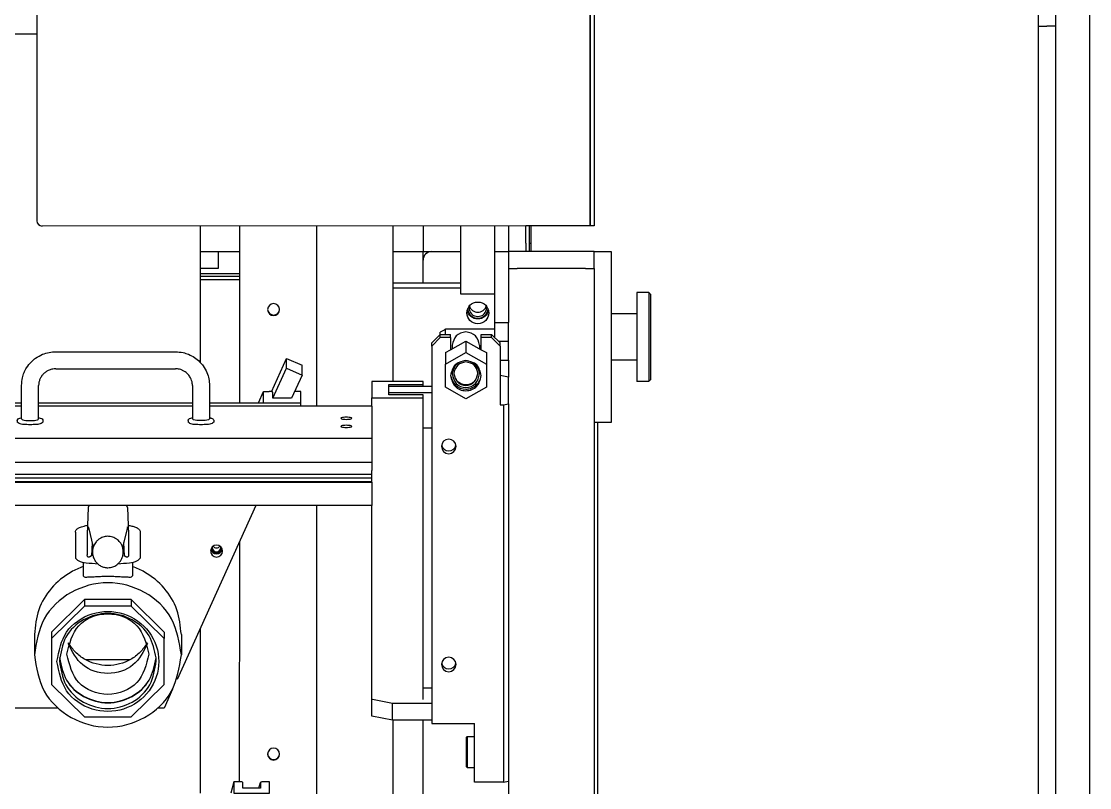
# Model space of a CAD drawing. Header units: millimetres. Extents: x -4653 to 8979, y -13943 to 4840.
# Drawn here: x 5384 to 6009, y 1601 to 2049 of the extents above; entities that cross this region are included whole.
import ezdxf

# ---------------------------------------------------------------- set-up
doc = ezdxf.new("R2010")
doc.units = ezdxf.units.MM

# ---------------------------------------------------------------- blocks, each defined once
blk = doc.blocks.new('LAMIERA_INOX_Sp_1__520', base_point=(5681.22, 1919.5))
at = {"color": 7, "linetype": 'Continuous'}
blk.add_line((5681.22, 1919.5), (5682.22, 1919.5), dxfattribs=at)
blk = doc.blocks.new('CASSONE_PORTA_FILTRI_ASPIRAZIONE_INOX_P32540N_1', base_point=(5681.22, 1919.5))
blk.add_blockref('LAMIERA_INOX_Sp_1__520', (5681.22, 1919.5))
blk = doc.blocks.new('GR_ASPIRAZIONE_POLVERI__521', base_point=(4261.72, 1519.5))
blk.add_blockref('CASSONE_PORTA_FILTRI_ASPIRAZIONE_INOX_P32540N_1', (5681.22, 1919.5))
blk = doc.blocks.new('STAFFA_SUPERIORE_SOSTEGNO_PIANALE_R0588N00_1__523', base_point=(5641.22, 1875.44))
at = {"color": 7, "linetype": 'Continuous'}
for p, q in [((5641.22, 1889.58), (5641.22, 1929.5)), ((5661.22, 1896.16), (5661.22, 1929.5)), ((5661.22, 1893.31), (5661.22, 1896.16)), ((5661.22, 1889.58), (5641.22, 1889.58)), ((5661.22, 1889.58), (5661.22, 1893.31))]:
    blk.add_line(p, q, dxfattribs=at)
for centre, radius, start, end in [((5651.19, 1881.34), 5.1, 164.067, 177.05189), ((5651.22, 1881.6), 5.12, 180, 270), ((5651.22, 1884.12), 5.13, 195.60836, 270), ((5651.22, 1884.12), 5.12, 270, 344.39164), ((5651.22, 1881.6), 5.12, 270, 0), ((5651.26, 1881.34), 5.1, 2.94811, 15.933), ((5651.22, 1881.44), 6, 183.48582, 270), ((5651.22, 1881.44), 6, 270, 356.51418)]:
    blk.add_arc(centre, radius, start, end, dxfattribs=at)
blk = doc.blocks.new('PIATTO_POLIZENE_100x10_L_565', base_point=(5488.72, 1343.26))
at = {"color": 7, "linetype": 'Continuous'}
for p, q in [((5511.72, 1899.88), (5488.72, 1899.88)), ((5511.72, 1897.98), (5488.72, 1897.98)), ((5488.72, 1343.26), (5513.34, 1343.26))]:
    blk.add_line(p, q, dxfattribs=at)
blk = doc.blocks.new('RIVESTIMENTO_IN_POLIZENE_PIANALE_VERTICALE__525', base_point=(4876.72, 1343.26))
blk.add_blockref('PIATTO_POLIZENE_100x10_L_565', (5488.72, 1343.26))
blk = doc.blocks.new('LAMIERA_Fe_Sp_8_Dim_100X565', base_point=(5488.72, 1899.88))
at = {"color": 7, "linetype": 'Continuous'}
for p, q in [((5511.72, 1901.4), (5488.72, 1901.4)), ((5511.72, 1899.88), (5488.72, 1899.88))]:
    blk.add_line(p, q, dxfattribs=at)
blk = doc.blocks.new('LAMINATO_Fe_60x15_L_140_1__526', base_point=(5601.72, 1872.21))
at = {"color": 7, "linetype": 'Continuous'}
for p, q in [((5601.72, 1896.16), (5641.22, 1896.16)), ((5601.72, 1893.31), (5641.22, 1893.31)), ((5661.22, 1873), (5661.22, 1889.58))]:
    blk.add_line(p, q, dxfattribs=at)
for points in [[(5644.72, 1878.59), (5646.63, 1883.1), (5651.22, 1884.97), (5655.82, 1883.1), (5657.72, 1878.59)], [(5657.72, 1878.59), (5655.82, 1874.08), (5651.22, 1872.21), (5646.63, 1874.08), (5644.72, 1878.59)], [(5657.56, 1880.01), (5655.3, 1876.47), (5651.22, 1875.05), (5647.14, 1876.47), (5644.88, 1880.01)]]:
    blk.add_spline(points, degree=3, dxfattribs=at)
blk = doc.blocks.new('PIANALE_RACLE__527', base_point=(4767.22, 1368.04))
for name, p in [('LAMIERA_Fe_Sp_8_Dim_100X565', (5488.72, 1899.88)), ('LAMINATO_Fe_60x15_L_140_1__526', (5601.72, 1872.21))]:
    blk.add_blockref(name, p)
blk = doc.blocks.new('GR__PIANALE_CON_POLIZENE_RACLE_GS4_SINT__528', base_point=(4767.22, 1343.26))
for name, p in [('PIANALE_RACLE__527', (4767.22, 1368.04)), ('RIVESTIMENTO_IN_POLIZENE_PIANALE_VERTICALE__525', (4876.72, 1343.26))]:
    blk.add_blockref(name, p)
blk = doc.blocks.new('GR_PIANALE_RACLE_GS4_SINT__530', base_point=(4767.22, 1244.5))
for name, p in [('STAFFA_SUPERIORE_SOSTEGNO_PIANALE_R0588N00_1__523', (5641.22, 1875.44)), ('GR__PIANALE_CON_POLIZENE_RACLE_GS4_SINT__528', (4767.22, 1343.26))]:
    blk.add_blockref(name, p)
blk = doc.blocks.new('PROTEZIONE_DX_CATENA_TRASMISSIONE_TAPPETO__539', base_point=(5511.63, 1244.5))
at = {"color": 7, "linetype": 'Continuous'}
for p, q in [((5511.72, 1929.5), (5511.72, 1825.93)), ((5556.72, 1929.5), (5556.72, 1824.03)), ((5601.72, 1838.43), (5601.72, 1929.5)), ((5556.72, 1765.77), (5556.72, 1482.66)), ((5511.72, 1744.64), (5511.63, 1604.11)), ((5601.72, 1536.33), (5601.72, 1640.19))]:
    blk.add_line(p, q, dxfattribs=at)
for centre, start, end in [((5531.72, 1880.51), 0, 180), ((5531.72, 1880.8), 182.3316, 357.6684), ((5531.72, 1880.51), 180, 0), ((5531.72, 1620.33), 0, 180), ((5531.72, 1620.62), 182.3316, 357.6684), ((5531.72, 1620.33), 180, 0)]:
    blk.add_arc(centre, 3.5, start, end, dxfattribs=at)
blk = doc.blocks.new('TRAF_TO_Fe_50x15_L_117__540', base_point=(5619.22, 1914.5))
at = {"color": 7, "linetype": 'Continuous'}
for p, q in [((5619.22, 1929.5), (5619.22, 1914.5)), ((5669.22, 1929.5), (5669.22, 1919.5)), ((5669.22, 1919.5), (5669.22, 1914.5)), ((5619.22, 1914.5), (5624.22, 1914.5))]:
    blk.add_line(p, q, dxfattribs=at)
blk = doc.blocks.new('STAFFA_SUPPORTO_SUP_SX_RULLI_Ø106_P2191S00_1__541', base_point=(5619.22, 1914.5))
blk.add_blockref('TRAF_TO_Fe_50x15_L_117__540', (5619.22, 1914.5))
blk = doc.blocks.new('NASTRO_E10_H_0_P2_TRSPAR_SV_6240x550_P2187N00_1__542', base_point=(4938.72, 1244.5))
at = {"color": 7, "linetype": 'Continuous'}
for p, q in [((5035.22, 2042), (5393.22, 2042)), ((5488.72, 1929.5), (5488.72, 1849.72)), ((5488.72, 1693.92), (5488.72, 1597.47))]:
    blk.add_line(p, q, dxfattribs=at)
blk = doc.blocks.new('GR_TRASMISSIONE_TAPPETO__549', base_point=(4764.22, 1244.5))
for name, p in [('NASTRO_E10_H_0_P2_TRSPAR_SV_6240x550_P2187N00_1__542', (4938.72, 1244.5)), ('PROTEZIONE_DX_CATENA_TRASMISSIONE_TAPPETO__539', (5511.63, 1244.5)), ('STAFFA_SUPPORTO_SUP_SX_RULLI_Ø106_P2191S00_1__541', (5619.22, 1914.5))]:
    blk.add_blockref(name, p)
blk = doc.blocks.new('LAMIERA_Fe_Sp_2_SV_36x138', base_point=(5716.72, 1929.5))
at = {"color": 7, "linetype": 'Continuous'}
blk.add_line((5717.22, 1929.5), (5716.72, 1929.5), dxfattribs=at)
blk = doc.blocks.new('LAMIERA_Fe_Sp_2__562', base_point=(5393.05, 1914.5))
at = {"color": 7, "linetype": 'Continuous'}
for p, q in [((5416.69, 2069.36), (5393.05, 2063.03)), ((5416.69, 2069.36), (5417.2, 2067.43)), ((5417.72, 2067.5), (5417.72, 2069.5)), ((5417.72, 2069.5), (5715.22, 2069.5)), ((5715.22, 2067.5), (5715.22, 2069.5)), ((5393.56, 2061.1), (5393.05, 2063.03)), ((5417.22, 2067.11), (5393.22, 2060.68)), ((5417.2, 2067.43), (5393.56, 2061.1)), ((5417.22, 2067.11), (5417.22, 2065.5)), ((5417.22, 2065.5), (5417.72, 2065.5)), ((5417.72, 2065.5), (5417.72, 2067.5)), ((5715.22, 2065.5), (5715.22, 2067.5)), ((5715.22, 2065.5), (5716.72, 2065.5)), ((5716.72, 2065.5), (5716.72, 1929.5)), ((5717.22, 1929.5), (5717.22, 2065.5)), ((5717.22, 2065.5), (5719.22, 2065.5)), ((5719.22, 2065.5), (5719.22, 1929.5)), ((5393.22, 2060.68), (5393.22, 1932.44)), ((5679.22, 1929.5), (5396.22, 1929.44)), ((5716.72, 1929.5), (5679.22, 1929.5)), ((5679.22, 1919.5), (5679.22, 1929.5)), ((5681.22, 1929.5), (5681.22, 1919.5)), ((5719.22, 1929.5), (5717.22, 1929.5)), ((5679.22, 1919.5), (5679.22, 1914.5)), ((5681.22, 1919.5), (5681.22, 1914.5))]:
    blk.add_line(p, q, dxfattribs=at)
for centre, radius, start, end in [((5417.72, 2065.5), 4, 90, 105), ((5715.22, 2065.5), 4, 0, 90), ((5417.72, 2065.5), 2, 90, 105), ((5715.22, 2065.5), 2, 0, 90), ((5396.22, 1932.44), 3, 180, 270)]:
    blk.add_arc(centre, radius, start, end, dxfattribs=at)
blk = doc.blocks.new('CARTER_DX_LATO_FOLLE_USCITA_RULLO_SUP___563', base_point=(5393.05, 1914.5))
for name, p in [('LAMIERA_Fe_Sp_2__562', (5393.05, 1914.5)), ('LAMIERA_Fe_Sp_2_SV_36x138', (5716.72, 1929.5))]:
    blk.add_blockref(name, p)
blk = doc.blocks.new('LAMIERA_Fe_Sp_2__564', base_point=(5719.22, 1344.5))
at = {"color": 7, "linetype": 'Continuous'}
for p, q in [((5719.22, 1814.5), (5719.22, 1344.5)), ((5721.22, 1814.5), (5721.22, 1344.5))]:
    blk.add_line(p, q, dxfattribs=at)
blk = doc.blocks.new('CARTER_DX_INF__USCITA_LATO_COMANDI__565', base_point=(5719.22, 1344.5))
blk.add_blockref('LAMIERA_Fe_Sp_2__564', (5719.22, 1344.5))
blk = doc.blocks.new('ASSIEME_CARTERAT_TELAIO_DX_GS4_SINT___566', base_point=(4697.22, 1254.5))
for name, p in [('CARTER_DX_LATO_FOLLE_USCITA_RULLO_SUP___563', (5393.05, 1914.5)), ('CARTER_DX_INF__USCITA_LATO_COMANDI__565', (5719.22, 1344.5))]:
    blk.add_blockref(name, p)
blk = doc.blocks.new('MNT060GANCIOM27E_A_1_1__567', base_point=(5729.22, 1838.5))
at = {"color": 7, "linetype": 'Continuous'}
for p, q in [((5751.22, 1890.5), (5744.22, 1890.5)), ((5744.22, 1890.5), (5744.22, 1878)), ((5751.22, 1890.5), (5751.22, 1838.5)), ((5752.22, 1889.5), (5752.22, 1839.5)), ((5744.22, 1878), (5729.22, 1878)), ((5744.22, 1878), (5744.22, 1851)), ((5744.22, 1851), (5729.22, 1851)), ((5744.22, 1851), (5744.22, 1838.5)), ((5751.22, 1838.5), (5744.22, 1838.5))]:
    blk.add_line(p, q, dxfattribs=at)
for points in [[(5752.22, 1889.5), (5751.97, 1889.75), (5751.72, 1890), (5751.47, 1890.25), (5751.22, 1890.5)], [(5751.22, 1838.5), (5751.47, 1838.75), (5751.72, 1839), (5751.97, 1839.25), (5752.22, 1839.5)]]:
    blk.add_spline(points, degree=3, dxfattribs=at)
blk = doc.blocks.new('TRAF_TO_Fe_60x10_L_100_2', base_point=(5488.72, 1904.5))
at = {"color": 7, "linetype": 'Continuous'}
for p, q in [((5499.22, 1914.5), (5499.22, 1904.5)), ((5499.22, 1904.5), (5488.72, 1904.5))]:
    blk.add_line(p, q, dxfattribs=at)
blk = doc.blocks.new('TRAF_TO_Fe_50x10_L_50__574', base_point=(5669.22, 1904.5))
at = {"color": 7, "linetype": 'Continuous'}
for p, q in [((5669.22, 1914.5), (5669.22, 1909.5)), ((5674.22, 1914.5), (5669.22, 1914.5)), ((5679.22, 1914.5), (5674.22, 1914.5)), ((5719.22, 1914.5), (5679.22, 1914.5)), ((5669.22, 1909.5), (5669.22, 1904.5)), ((5669.22, 1904.5), (5674.22, 1904.5)), ((5676.72, 1904.5), (5674.22, 1904.5)), ((5711.72, 1904.5), (5676.72, 1904.5)), ((5714.22, 1904.5), (5711.72, 1904.5)), ((5714.22, 1904.5), (5719.22, 1904.5))]:
    blk.add_line(p, q, dxfattribs=at)
blk = doc.blocks.new('TUBOLARE_Fe_120x40x3_L_810', base_point=(5619.22, 1909.5))
at = {"color": 7, "linetype": 'Continuous'}
blk.add_line((5619.22, 1909.5), (5619.22, 1914.5), dxfattribs=at)
blk = doc.blocks.new('TUBOLARE_Fe_100x50x3_L_90__575', base_point=(5619.22, 1896.16))
at = {"color": 7, "linetype": 'Continuous'}
for p, q in [((5624.22, 1914.5), (5641.22, 1914.5)), ((5661.22, 1914.5), (5664.22, 1914.5)), ((5664.22, 1914.5), (5669.22, 1914.5)), ((5619.22, 1896.16), (5619.22, 1909.5))]:
    blk.add_line(p, q, dxfattribs=at)
blk.add_arc((5624.22, 1909.5), 5, 90, 180, dxfattribs=at)
blk = doc.blocks.new('TUBOLARE_Fe_100x50x3_L_2157__576', base_point=(5619.22, 1896.16))
at = {"color": 7, "linetype": 'Continuous'}
blk.add_line((5619.22, 1896.16), (5619.22, 1909.5), dxfattribs=at)
blk.add_arc((5624.22, 1909.5), 5, 90, 180, dxfattribs=at)
blk = doc.blocks.new('TUBOLARE_Fe_100x50x3_L_910', base_point=(5488.72, 1914.5))
at = {"color": 7, "linetype": 'Continuous'}
for p, q in [((5488.72, 1914.5), (5499.22, 1914.5)), ((5499.22, 1914.5), (5511.72, 1914.5)), ((5601.72, 1914.5), (5619.22, 1914.5))]:
    blk.add_line(p, q, dxfattribs=at)
blk = doc.blocks.new('PIATTO_SUPERIORE_DI_BLOCCAGGIO__578', base_point=(5719.22, 1814.5))
at = {"color": 7, "linetype": 'Continuous'}
for p, q in [((5719.22, 1909.5), (5719.22, 1914.5)), ((5719.22, 1914.5), (5729.22, 1914.5)), ((5729.22, 1914.5), (5729.22, 1814.5)), ((5719.22, 1904.5), (5719.22, 1909.5)), ((5719.22, 1904.5), (5719.22, 1814.5)), ((5721.22, 1814.5), (5719.22, 1814.5)), ((5729.22, 1814.5), (5721.22, 1814.5))]:
    blk.add_line(p, q, dxfattribs=at)
blk = doc.blocks.new('TUBOLARE_Fe_100x50x3_L_570__579', base_point=(5619.22, 1533.49))
at = {"color": 7, "linetype": 'Continuous'}
for p, q in [((5619.22, 1549.5), (5619.22, 1640.19)), ((5619.22, 1549.5), (5619.22, 1544.5)), ((5619.22, 1544.5), (5619.22, 1533.49))]:
    blk.add_line(p, q, dxfattribs=at)
blk = doc.blocks.new('TUBOLARE_Fe_50x50x3_L_660__581', base_point=(5669.22, 1194.5))
at = {"color": 7, "linetype": 'Continuous'}
for p, q in [((5669.22, 1904.5), (5669.22, 1873)), ((5669.22, 1904.5), (5674.22, 1904.5)), ((5676.72, 1904.5), (5674.22, 1904.5)), ((5711.72, 1904.5), (5676.72, 1904.5)), ((5714.22, 1904.5), (5711.72, 1904.5)), ((5714.22, 1904.5), (5719.22, 1904.5)), ((5669.22, 1867.66), (5669.22, 1873)), ((5669.22, 1867.34), (5669.22, 1867.66)), ((5669.22, 1862), (5669.22, 1867.34)), ((5669.22, 1856.66), (5669.22, 1862)), ((5669.22, 1856.34), (5669.22, 1856.66)), ((5669.22, 1851), (5669.22, 1856.34)), ((5669.22, 1851), (5669.22, 1840.97)), ((5669.22, 1825.4), (5669.22, 1840.97)), ((5669.22, 1825.4), (5669.22, 1819.5)), ((5669.22, 1819.5), (5669.22, 1814.5)), ((5669.22, 1814.5), (5669.22, 1604.49)), ((5669.22, 1604.49), (5669.22, 1573.5))]:
    blk.add_line(p, q, dxfattribs=at)
blk = doc.blocks.new('RBTESALDA001059_TELAIO_DX_TRASPORTO_GS4_SINT_1__583', base_point=(4699.22, 1174.5))
for name, p in [('TRAF_TO_Fe_60x10_L_100_2', (5488.72, 1904.5)), ('TUBOLARE_Fe_100x50x3_L_910', (5488.72, 1914.5)), ('TUBOLARE_Fe_120x40x3_L_810', (5619.22, 1909.5)), ('TUBOLARE_Fe_100x50x3_L_90__575', (5619.22, 1896.16)), ('TUBOLARE_Fe_100x50x3_L_2157__576', (5619.22, 1896.16)), ('TRAF_TO_Fe_50x10_L_50__574', (5669.22, 1904.5)), ('PIATTO_SUPERIORE_DI_BLOCCAGGIO__578', (5719.22, 1814.5)), ('TUBOLARE_Fe_50x50x3_L_660__581', (5669.22, 1194.5)), ('TUBOLARE_Fe_100x50x3_L_570__579', (5619.22, 1533.49))]:
    blk.add_blockref(name, p)
blk = doc.blocks.new('FIT_GR_TELAIO_DX_GS4_SINT_130047_MAURI__584', base_point=(3829.72, 1132))
for name, p in [('ASSIEME_CARTERAT_TELAIO_DX_GS4_SINT___566', (4697.22, 1254.5)), ('RBTESALDA001059_TELAIO_DX_TRASPORTO_GS4_SINT_1__583', (4699.22, 1174.5)), ('MNT060GANCIOM27E_A_1_1__567', (5729.22, 1838.5))]:
    blk.add_blockref(name, p)
blk = doc.blocks.new('PERNO_PER_SISTEMA_BLOCCAGGIO_RACLE_R0351N00_3__602', base_point=(5629.22, 1851))
at = {"color": 7, "linetype": 'Continuous'}
for p, q in [((5661.22, 1869), (5661.22, 1873)), ((5661.22, 1873), (5669.22, 1873)), ((5629.22, 1866), (5629.22, 1867.27)), ((5632.22, 1866), (5632.22, 1869)), ((5661.22, 1869), (5632.22, 1869)), ((5661.22, 1867.66), (5661.22, 1869)), ((5661.22, 1867.34), (5661.22, 1867.66)), ((5661.22, 1864.04), (5661.22, 1867.34)), ((5663.3, 1862), (5669.22, 1862)), ((5664.22, 1851), (5669.22, 1851))]:
    blk.add_line(p, q, dxfattribs=at)
blk.add_spline([(5632.22, 1869), (5631.47, 1868.57), (5630.72, 1868.13), (5629.97, 1867.7), (5629.22, 1867.27)], degree=3, dxfattribs=at)
blk = doc.blocks.new('VITE_TCEI_GAMBO_RETT_Ø12_M10_16-16_2__603', base_point=(5644.42, 1612.4))
at = {"color": 7, "linetype": 'Continuous'}
for p, q in [((5644.42, 1630), (5645.02, 1630.6)), ((5644.42, 1630), (5644.42, 1613)), ((5645.02, 1630.6), (5649.22, 1630.6)), ((5645.02, 1630.6), (5645.02, 1612.4)), ((5644.42, 1613), (5645.02, 1612.4)), ((5645.02, 1612.4), (5649.22, 1612.4))]:
    blk.add_line(p, q, dxfattribs=at)
blk = doc.blocks.new('BARRA_FILETTATA_ZINC__M16_L_85__605', base_point=(5636.22, 1836.62))
at = {"color": 7, "linetype": 'Continuous'}
for p, q in [((5636.22, 1859.62), (5636.22, 1857.6)), ((5652.22, 1859.62), (5652.22, 1857.6)), ((5637.22, 1843.49), (5637.22, 1843.02)), ((5651.22, 1843.02), (5651.22, 1843.49))]:
    blk.add_line(p, q, dxfattribs=at)
for points in [[(5644.22, 1867.47), (5638.57, 1865.17), (5636.22, 1859.62)], [(5652.22, 1859.62), (5649.88, 1865.17), (5644.22, 1867.47)], [(5636.22, 1843.68), (5636.23, 1843.26), (5636.22, 1842.84)], [(5637.22, 1843.02), (5638.46, 1839.59), (5641.22, 1837.25)], [(5641.22, 1837.25), (5642.66, 1836.79), (5644.22, 1836.62), (5647.62, 1837.48), (5650.11, 1839.77), (5651.22, 1843.02)], [(5652.22, 1842.84), (5652.22, 1843.26), (5652.22, 1843.68)]]:
    blk.add_spline(points, degree=3, dxfattribs=at)
blk = doc.blocks.new('TIRANTE_REGOLAZIONE_RACLE_PRINCIPALE_1__606', base_point=(5636.22, 1836.62))
blk.add_blockref('BARRA_FILETTATA_ZINC__M16_L_85__605', (5636.22, 1836.62))
blk = doc.blocks.new('ESAGONO_DI_MANOVRA_RACLA_PRINCIPALE_1__607', base_point=(5632.22, 1828.28))
at = {"color": 7, "linetype": 'Continuous'}
for p, q in [((5632.22, 1855.33), (5635.22, 1857.03)), ((5635.22, 1857.03), (5644.22, 1862.13)), ((5644.22, 1862.13), (5653.22, 1857.03)), ((5644.22, 1862.13), (5644.22, 1855.49)), ((5653.22, 1857.03), (5656.22, 1855.33)), ((5632.22, 1848.68), (5644.22, 1855.49)), ((5632.22, 1855.33), (5632.22, 1848.68)), ((5644.22, 1855.49), (5656.22, 1848.68)), ((5656.22, 1855.33), (5656.22, 1848.68)), ((5632.22, 1835.08), (5632.22, 1848.68)), ((5656.22, 1848.68), (5656.22, 1835.08)), ((5637.22, 1843.49), (5637.22, 1843.02)), ((5651.22, 1843.02), (5651.22, 1843.49)), ((5644.22, 1828.28), (5632.22, 1835.08)), ((5656.22, 1835.08), (5644.22, 1828.28))]:
    blk.add_line(p, q, dxfattribs=at)
for points in [[(5644.22, 1850.69), (5637.86, 1848.12), (5635.22, 1841.88)], [(5644.22, 1850.69), (5638.85, 1848.66), (5636.22, 1843.68)], [(5652.22, 1843.68), (5649.59, 1848.66), (5644.22, 1850.69)], [(5653.22, 1841.88), (5650.58, 1848.12), (5644.22, 1850.69)], [(5644.22, 1849.89), (5639.43, 1848.03), (5637.22, 1843.49)], [(5651.22, 1843.49), (5649.01, 1848.03), (5644.22, 1849.89)], [(5635.22, 1841.88), (5638.18, 1836.28), (5644.22, 1833.99), (5646.88, 1834.4), (5649.22, 1835.58)], [(5635.22, 1841.88), (5637.86, 1835.63), (5644.22, 1833.05), (5650.58, 1835.63), (5653.22, 1841.88)], [(5636.22, 1843.68), (5636.23, 1843.26), (5636.22, 1842.83)], [(5636.22, 1842.83), (5638.57, 1837.28), (5644.22, 1834.98), (5649.88, 1837.28), (5652.22, 1842.83)], [(5637.22, 1843.02), (5638.46, 1839.59), (5641.22, 1837.25)], [(5637.22, 1843.02), (5639.27, 1838.16), (5644.22, 1836.15), (5649.17, 1838.16), (5651.22, 1843.02)], [(5641.22, 1837.25), (5642.66, 1836.79), (5644.22, 1836.62), (5647.62, 1837.48), (5650.11, 1839.77), (5651.22, 1843.02)], [(5649.22, 1835.58), (5651.9, 1838.23), (5653.22, 1841.88)], [(5652.22, 1842.83), (5652.22, 1843.26), (5652.22, 1843.68)]]:
    blk.add_spline(points, degree=3, dxfattribs=at)
blk = doc.blocks.new('PORTA_RACLA_LATERALE_DX_RACLA_SECONDARIA_GS4_SINT', base_point=(5453.06, 1375.76))
at = {"color": 7, "linetype": 'Continuous'}
for p, q in [((5508.51, 1604.11), (5506.61, 1597.47)), ((5511.63, 1604.11), (5508.51, 1604.11)), ((5508.51, 1604.11), (5508.51, 1597.47)), ((5513.71, 1600.32), (5513.71, 1603.74)), ((5524.1, 1600.32), (5513.71, 1600.32)), ((5523.11, 1600.32), (5524.1, 1603.76)), ((5524.1, 1603.76), (5524.1, 1600.32)), ((5529.29, 1604.11), (5526.18, 1604.11)), ((5529.29, 1597.47), (5529.29, 1604.11)), ((5508.51, 1597.47), (5529.29, 1597.47))]:
    blk.add_line(p, q, dxfattribs=at)
for centre, radius, start, end in [((5510.34, 1567.66), 3, 181.78299, 344.52278), ((5510.35, 1567.76), 2.51, 168.29808, 179.97327), ((5510.33, 1567.67), 2.49, 177.85409, 346.66869), ((5510.34, 1569.94), 2.5, 213.23341, 326.76659), ((5510.34, 1570.13), 2.61, 216.72313, 323.27687), ((5510.35, 1567.76), 2.49, 344.48862, 0.03416), ((5510.33, 1567.76), 2.51, 0.02673, 11.70192), ((5510.34, 1567.66), 3, 344.52278, 358.21701), ((5456.07, 1378.77), 3.02, 183.5538, 342.75197), ((5456.05, 1378.77), 2.5, 168.27135, 180), ((5456.05, 1378.77), 2.5, 180, 344.52278), ((5456.05, 1381.14), 2.5, 216.76348, 323.23652), ((5456.05, 1380.95), 2.39, 213.1167, 326.8833), ((5456.05, 1378.77), 2.5, 344.52278, 0), ((5456.05, 1378.77), 2.5, 0, 11.72865), ((5456.04, 1378.68), 3.02, 344.55833, 358.18146)]:
    blk.add_arc(centre, radius, start, end, dxfattribs=at)
for points in [[(5513.71, 1603.74), (5513.43, 1603.93), (5512.68, 1604.06), (5511.63, 1604.11)], [(5526.18, 1604.11), (5525.16, 1604.07), (5524.42, 1603.94), (5524.1, 1603.76)]]:
    blk.add_spline(points, degree=3, dxfattribs=at)
blk = doc.blocks.new('FIT_GR_RACLA_SECONDARIA__618', base_point=(4814.22, 1350.12))
blk.add_blockref('PORTA_RACLA_LATERALE_DX_RACLA_SECONDARIA_GS4_SINT', (5453.06, 1375.76))
blk = doc.blocks.new('PORTA_RACLA_LATERALE_SX_RACLA_PRINCIPALE_R29982S__624', base_point=(5495.31, 1738.19))
at = {"color": 7, "linetype": 'Continuous'}
for p, q in [((5522.82, 1825.93), (5525.82, 1832.54)), ((5525.82, 1825.9), (5525.82, 1832.54)), ((5525.82, 1832.54), (5529.1, 1832.54)), ((5531.29, 1828.75), (5531.29, 1832.16)), ((5547.71, 1832.54), (5544.42, 1832.54)), ((5547.72, 1825.93), (5547.71, 1832.54)), ((5525.82, 1825.9), (5547.72, 1825.93)), ((5542.23, 1828.75), (5531.29, 1828.75))]:
    blk.add_line(p, q, dxfattribs=at)
for centre, radius, start, end in [((5498.31, 1741.19), 3, 183.59269, 356.40731), ((5498.31, 1741.19), 2.5, 168.27135, 180), ((5498.31, 1741.19), 2.5, 180, 0), ((5498.31, 1743.56), 2.5, 216.76348, 323.23652), ((5498.31, 1743.37), 2.39, 213.1167, 326.8833), ((5498.31, 1741.19), 2.5, 0, 11.72865)]:
    blk.add_arc(centre, radius, start, end, dxfattribs=at)
for points in [[(5531.29, 1832.16), (5530.99, 1832.35), (5530.2, 1832.49), (5529.1, 1832.54)], [(5544.42, 1832.54), (5544.18, 1832.54), (5543.95, 1832.53)]]:
    blk.add_spline(points, degree=3, dxfattribs=at)
blk = doc.blocks.new('PIATTO_REGOLAZIONE_RACLE_R0348N00__625', base_point=(5599.22, 1659.02))
at = {"color": 7, "linetype": 'Continuous'}
for p, q in [((5624.22, 1835.58), (5599.22, 1835.58)), ((5599.22, 1831.78), (5599.22, 1835.58)), ((5624.22, 1831.78), (5599.22, 1831.78)), ((5624.22, 1811.2), (5619.22, 1811.2)), ((5624.22, 1659.02), (5619.22, 1659.02))]:
    blk.add_line(p, q, dxfattribs=at)
blk = doc.blocks.new('MANIGLIA_CROMATA_ELESA_GN_26_511_3__626', base_point=(5381.72, 1813.11))
at = {"color": 7, "linetype": 'Continuous'}
for p, q in [((5404.22, 1855.86), (5474.22, 1855.86)), ((5404.22, 1845.86), (5474.22, 1845.86)), ((5384.22, 1816.5), (5384.22, 1836.14)), ((5394.22, 1816.5), (5394.22, 1836.14)), ((5484.22, 1836.14), (5484.22, 1816.5)), ((5494.22, 1836.14), (5494.22, 1816.5)), ((5381.72, 1815.52), (5381.72, 1814.54)), ((5396.72, 1815.52), (5396.72, 1814.54)), ((5481.72, 1815.52), (5481.72, 1814.54)), ((5496.72, 1815.52), (5496.72, 1814.54))]:
    blk.add_line(p, q, dxfattribs=at)
for points in [[(5384.22, 1836.14), (5384.75, 1840.62), (5385.72, 1843.64), (5387.18, 1846.47), (5390.03, 1850.03), (5392.48, 1852.11), (5396.52, 1854.34), (5400.29, 1855.48), (5404.22, 1855.86)], [(5474.22, 1855.86), (5478.84, 1855.33), (5481.93, 1854.34), (5485.39, 1852.5), (5488.42, 1850.03), (5490.49, 1847.61), (5492.72, 1843.64), (5493.84, 1839.96), (5494.22, 1836.14)], [(5404.22, 1845.86), (5402.59, 1845.73), (5400.33, 1845.1), (5398.59, 1844.17), (5397.08, 1842.94), (5395.86, 1841.47), (5394.95, 1839.79), (5394.41, 1838), (5394.22, 1836.14)], [(5484.22, 1836.14), (5483.97, 1838.32), (5483.49, 1839.79), (5482.77, 1841.18), (5481.37, 1842.94), (5479.56, 1844.36), (5478.12, 1845.1), (5476.57, 1845.59), (5474.22, 1845.86)], [(5381.72, 1815.52), (5381.75, 1815.8), (5381.85, 1816.08), (5382.6, 1816.79), (5383.91, 1817.21)], [(5396.72, 1814.54), (5395.7, 1813.82), (5393.01, 1813.31), (5389.22, 1813.11), (5385.44, 1813.31), (5382.75, 1813.82), (5381.72, 1814.54)], [(5383.91, 1817.21), (5384.02, 1817.24), (5384.22, 1817.29)], [(5384.22, 1816.5), (5384.91, 1816.02), (5386.7, 1815.68), (5389.22, 1815.55), (5391.74, 1815.68), (5393.54, 1816.02), (5394.22, 1816.5)], [(5394.22, 1817.29), (5394.42, 1817.24), (5394.54, 1817.21)], [(5394.54, 1817.21), (5395.85, 1816.79), (5396.59, 1816.08), (5396.69, 1815.8), (5396.72, 1815.52)], [(5481.72, 1815.52), (5481.76, 1815.84), (5481.8, 1815.97), (5482.59, 1816.78), (5483.91, 1817.21)], [(5496.72, 1814.54), (5495.7, 1813.82), (5493.01, 1813.31), (5489.22, 1813.11), (5485.44, 1813.31), (5482.75, 1813.82), (5481.72, 1814.54)], [(5483.91, 1817.21), (5484.02, 1817.24), (5484.22, 1817.29)], [(5494.22, 1816.5), (5493.54, 1816.02), (5491.74, 1815.68), (5489.22, 1815.55), (5486.7, 1815.68), (5484.91, 1816.02), (5484.22, 1816.5)], [(5494.22, 1817.29), (5494.84, 1817.12), (5495.31, 1816.93)], [(5495.31, 1816.93), (5496.12, 1816.61), (5496.59, 1816.08), (5496.66, 1815.89), (5496.72, 1815.52)]]:
    blk.add_spline(points, degree=3, dxfattribs=at)
blk = doc.blocks.new('ESTRUSO_BASE_SILICONE_SH_50_30x10_NERO_L_880__628', base_point=(4889.3, 1828.75))
at = {"color": 7, "linetype": 'Continuous'}
for p, q in [((5530.4, 1832.47), (5539.2, 1851.91)), ((5539.2, 1851.91), (5548.34, 1847.92)), ((5539.2, 1846.22), (5539.2, 1851.91)), ((5531.29, 1828.75), (5539.2, 1846.22)), ((5539.2, 1846.22), (5548.34, 1842.23)), ((5548.34, 1842.23), (5548.34, 1847.92)), ((5548.34, 1842.23), (5542.23, 1828.75))]:
    blk.add_line(p, q, dxfattribs=at)
blk = doc.blocks.new('PORTA_RACLA_INFERIORE_PER_RACLA_PRINCIPALE_P32462N', base_point=(4985.26, 1656.02))
at = {"color": 7, "linetype": 'Continuous'}
for p, q in [((5006.18, 1675.48), (4985.26, 1675.48)), ((5447.59, 1675.48), (5421.86, 1675.48))]:
    blk.add_line(p, q, dxfattribs=at)
for centre, radius, start, end in [((5009.21, 1659.02), 3, 181.78299, 270), ((5009.22, 1659.11), 2.51, 168.29808, 179.97327), ((5009.16, 1659.07), 2.45, 178.90203, 271.09797), ((5009.07, 1661.55), 2.54, 219.84371, 273.20838), ((5009.21, 1661.3), 2.5, 213.23341, 270), ((5009.35, 1661.55), 2.54, 266.79162, 320.15629), ((5009.21, 1661.3), 2.5, 270, 326.76659), ((5009.26, 1659.07), 2.45, 268.90203, 1.09797), ((5009.21, 1659.02), 3, 270, 358.21701), ((5009.2, 1659.11), 2.51, 0.02673, 11.70192), ((5114.21, 1659.02), 3, 181.78299, 270), ((5114.22, 1659.11), 2.51, 168.29808, 179.97327), ((5114.16, 1659.07), 2.45, 178.90203, 271.09797), ((5114.07, 1661.55), 2.54, 219.84371, 273.20838), ((5114.21, 1661.3), 2.5, 213.23341, 270), ((5114.35, 1661.55), 2.54, 266.79162, 320.15629), ((5114.21, 1661.3), 2.5, 270, 326.76659), ((5114.26, 1659.07), 2.45, 268.90203, 1.09797), ((5114.21, 1659.02), 3, 270, 358.21701), ((5114.2, 1659.11), 2.51, 0.02673, 11.70192), ((5219.26, 1659.07), 3.05, 182.68113, 269.10186), ((5219.21, 1659.12), 2.5, 168.27135, 180), ((5219.21, 1659.12), 2.5, 180, 270), ((5219.1, 1661.54), 2.55, 219.13025, 272.45899), ((5219.21, 1661.3), 2.5, 213.23341, 270), ((5219.32, 1661.54), 2.55, 267.54101, 320.86975), ((5219.21, 1661.3), 2.5, 270, 326.76659), ((5219.21, 1659.12), 2.5, 270, 0), ((5219.16, 1659.07), 3.05, 270.89814, 357.31887), ((5219.21, 1659.12), 2.5, 0, 11.72865), ((5324.26, 1659.07), 3.05, 182.68113, 269.10186), ((5324.21, 1659.12), 2.5, 168.27135, 180), ((5324.21, 1659.12), 2.5, 180, 270), ((5324.1, 1661.54), 2.55, 219.13025, 272.45899), ((5324.21, 1661.3), 2.5, 213.23341, 270), ((5324.21, 1661.3), 2.5, 270, 326.76659), ((5324.32, 1661.54), 2.55, 267.54101, 320.86975), ((5324.21, 1659.12), 2.5, 270, 0), ((5324.16, 1659.07), 3.05, 270.89814, 357.31887), ((5324.21, 1659.12), 2.5, 0, 11.72865)]:
    blk.add_arc(centre, radius, start, end, dxfattribs=at)
blk = doc.blocks.new('TUBO_2_GAS_TRA_RACLA_E_RUBINETTO', base_point=(5411.65, 1671.06))
at = {"color": 7, "linetype": 'Continuous'}
blk.add_spline([(5457.79, 1685.37), (5453.59, 1679.94), (5448, 1675.71), (5434.72, 1672.22), (5421.44, 1675.71), (5415.85, 1679.94), (5411.65, 1685.37)], degree=3, dxfattribs=at)
blk = doc.blocks.new('GUIDA_TUBOLARE_SUPPORTO_RACLA_PRINCIPALE_R27356N__631', base_point=(5589.22, 1652.21))
at = {"color": 7, "linetype": 'Continuous'}
for p, q in [((5619.22, 1838.43), (5589.22, 1838.43)), ((5589.22, 1838.43), (5589.22, 1828.94)), ((5619.22, 1836.72), (5619.22, 1838.43)), ((5599.22, 1835.58), (5599.22, 1836.72)), ((5599.22, 1836.72), (5619.22, 1836.72)), ((5599.22, 1831.78), (5599.22, 1835.58)), ((5599.22, 1830.65), (5599.22, 1831.78)), ((5619.22, 1835.58), (5619.22, 1836.72)), ((5589.22, 1828.94), (5619.22, 1828.94)), ((5589.22, 1824.03), (5589.22, 1828.94)), ((5619.22, 1830.65), (5599.22, 1830.65)), ((5619.22, 1828.94), (5619.22, 1830.65)), ((5619.22, 1819.5), (5619.22, 1828.94)), ((5589.22, 1824.03), (5589.22, 1821.69)), ((5589.22, 1821.69), (5589.22, 1818.59)), ((5619.22, 1814.5), (5619.22, 1819.5)), ((5589.22, 1818.59), (5589.22, 1809.9)), ((5619.22, 1659.99), (5619.22, 1814.5)), ((5589.22, 1791.3), (5589.22, 1786.34)), ((5589.22, 1784.26), (5589.22, 1786.34)), ((5589.22, 1652.28), (5589.22, 1765.77)), ((5619.22, 1652.21), (5619.22, 1659.99))]:
    blk.add_line(p, q, dxfattribs=at)
blk = doc.blocks.new('TRAF_TO_Fe_60x10_L_80__632', base_point=(5589.22, 1640.19))
at = {"color": 7, "linetype": 'Continuous'}
for p, q in [((5589.22, 1642.47), (5589.22, 1652.28)), ((5601.22, 1650.01), (5589.61, 1652.21)), ((5601.22, 1640.19), (5601.22, 1650.01)), ((5624.22, 1650.01), (5601.22, 1650.01)), ((5601.22, 1640.19), (5589.22, 1642.47)), ((5624.22, 1640.19), (5601.22, 1640.19))]:
    blk.add_line(p, q, dxfattribs=at)
blk = doc.blocks.new('TRAF_TO_Fe_90x50_L_268__633', base_point=(5624.22, 1603.93))
at = {"color": 7, "linetype": 'Continuous'}
for p, q in [((5629.22, 1866), (5624.22, 1861.09)), ((5629.22, 1864.11), (5624.22, 1859.2)), ((5629.22, 1864.11), (5629.22, 1866)), ((5629.22, 1866), (5635.22, 1866)), ((5635.22, 1864.11), (5629.22, 1864.11)), ((5635.22, 1864.11), (5635.22, 1866)), ((5635.22, 1864.11), (5635.22, 1857.03)), ((5653.22, 1866), (5659.22, 1866)), ((5653.22, 1864.11), (5653.22, 1866)), ((5653.22, 1857.03), (5653.22, 1864.11)), ((5659.22, 1864.11), (5653.22, 1864.11)), ((5659.22, 1866), (5664.22, 1861.09)), ((5659.22, 1864.11), (5659.22, 1866)), ((5659.22, 1864.11), (5664.22, 1859.2)), ((5624.22, 1859.2), (5624.22, 1861.09)), ((5624.22, 1859.2), (5624.22, 1814.5)), ((5664.22, 1859.2), (5664.22, 1861.09)), ((5664.22, 1859.2), (5664.22, 1841.92)), ((5664.22, 1841.92), (5664.22, 1824.83)), ((5669.22, 1840.97), (5664.22, 1841.92)), ((5666.22, 1824.83), (5669.22, 1825.4)), ((5664.22, 1824.83), (5666.22, 1824.83)), ((5666.22, 1824.83), (5666.22, 1603.93)), ((5624.22, 1814.5), (5624.22, 1663.29)), ((5624.22, 1663.29), (5624.22, 1638.29)), ((5624.22, 1638.29), (5649.22, 1638.29)), ((5649.22, 1603.93), (5649.22, 1638.29)), ((5666.22, 1603.93), (5649.22, 1603.93)), ((5666.22, 1603.93), (5669.22, 1604.49))]:
    blk.add_line(p, q, dxfattribs=at)
for centre, start, end in [((5634.22, 1800.43), 90, 180), ((5634.22, 1800.43), 180, 0), ((5634.22, 1802.04), 190.94422, 349.05578), ((5634.22, 1800.43), 0, 90), ((5634.22, 1672.79), 90, 180), ((5634.22, 1672.79), 0, 90), ((5634.22, 1672.79), 180, 0), ((5634.22, 1674.41), 190.94422, 349.05578)]:
    blk.add_arc(centre, 4.25, start, end, dxfattribs=at)
blk = doc.blocks.new('SUPPORTO_RACLA_RIBALTABILE_DX_R0349D10_1__634', base_point=(5589.22, 1603.93))
for name, p in [('TRAF_TO_Fe_90x50_L_268__633', (5624.22, 1603.93)), ('TRAF_TO_Fe_60x10_L_80__632', (5589.22, 1640.19))]:
    blk.add_blockref(name, p)
blk = doc.blocks.new('TUBOLARE_SUPPORTO_RACLE__635', base_point=(4849.22, 1765.77))
at = {"color": 7, "linetype": 'Continuous'}
for p, q in [((5384.22, 1824.03), (5054.22, 1824.03)), ((5484.22, 1824.03), (5394.22, 1824.03)), ((5547.72, 1824.03), (5494.22, 1824.03)), ((5589.22, 1824.03), (5547.72, 1824.03)), ((5589.22, 1809.9), (5589.22, 1809.4)), ((5589.22, 1809.4), (5589.22, 1807.12)), ((5589.22, 1807.12), (5589.22, 1805.55)), ((5589.22, 1805.04), (4849.22, 1805.04)), ((5589.22, 1805.55), (5589.22, 1805.04)), ((5589.22, 1805.04), (5589.22, 1798.5)), ((5589.22, 1798.5), (5589.22, 1798.39)), ((5589.22, 1798.39), (5589.22, 1798.12)), ((5589.22, 1798.12), (5589.22, 1796.03)), ((5589.22, 1796.03), (5589.22, 1793.76)), ((4849.22, 1791.3), (5589.22, 1791.3)), ((5589.22, 1793.76), (5589.22, 1791.41)), ((5589.22, 1791.41), (5589.22, 1791.3)), ((5589.22, 1791.3), (5589.22, 1786.34)), ((4849.22, 1781.99), (5589.22, 1781.99)), ((4969.22, 1784.26), (5589.22, 1784.26)), ((5589.22, 1784.26), (5589.22, 1786.34)), ((5589.22, 1783.87), (5589.22, 1784.26)), ((5589.22, 1781.99), (5589.22, 1783.87)), ((5589.22, 1779.9), (5589.22, 1781.99)), ((4849.22, 1779.9), (5589.22, 1779.9)), ((4849.22, 1779.52), (5589.22, 1779.52)), ((5589.22, 1779.52), (5589.22, 1779.9)), ((5589.22, 1779.52), (5589.22, 1770.2)), ((5589.22, 1770.2), (5589.22, 1768.12)), ((5589.22, 1765.77), (4849.22, 1765.77)), ((5589.22, 1768.12), (5589.22, 1765.77))]:
    blk.add_line(p, q, dxfattribs=at)
for points in [[(5577.47, 1816.91), (5577.03, 1817.22), (5575.86, 1817.44), (5574.22, 1817.53), (5572.58, 1817.44), (5571.42, 1817.22), (5570.97, 1816.91)], [(5570.97, 1816.91), (5571.42, 1816.6), (5572.58, 1816.38), (5574.22, 1816.29), (5575.86, 1816.38), (5577.03, 1816.6), (5577.47, 1816.91)], [(5577.47, 1812.16), (5577.03, 1812.48), (5575.86, 1812.7), (5574.22, 1812.78), (5572.58, 1812.7), (5571.42, 1812.48), (5570.97, 1812.16)], [(5570.97, 1812.16), (5571.42, 1811.85), (5572.58, 1811.63), (5574.22, 1811.55), (5575.86, 1811.63), (5577.03, 1811.85), (5577.47, 1812.16)]]:
    blk.add_spline(points, degree=3, dxfattribs=at)
blk = doc.blocks.new('leva_valvola__636', base_point=(5415.72, 1729.44))
at = {"color": 7, "linetype": 'Continuous'}
for p, q in [((5423.27, 1764.59), (5422.57, 1748.88)), ((5446.18, 1764.59), (5446.87, 1748.88)), ((5423.3, 1752.99), (5426.15, 1741.52)), ((5446.14, 1752.99), (5443.3, 1741.42)), ((5415.72, 1750.29), (5415.72, 1735.08)), ((5422.6, 1747.52), (5422.6, 1736.94)), ((5425.5, 1744.1), (5425.16, 1736.33)), ((5443.94, 1744.1), (5444.28, 1736.33)), ((5446.84, 1747.52), (5446.84, 1736.94)), ((5453.72, 1750.29), (5453.72, 1735.08)), ((5425.16, 1736.33), (5424.1, 1735.8)), ((5445.34, 1735.8), (5444.28, 1736.33))]:
    blk.add_line(p, q, dxfattribs=at)
for centre, radius, start, end in [((5424.76, 1764.53), 1.5, 124.00261, 177.47523), ((5444.68, 1764.53), 1.5, 2.52477, 55.99739), ((5424.82, 1753.38), 1.57, 180.37986, 194.24515), ((5444.62, 1753.38), 1.57, 345.75485, 359.62014)]:
    blk.add_arc(centre, radius, start, end, dxfattribs=at)
for points in [[(5415.72, 1750.29), (5415.73, 1750.52), (5415.78, 1750.79), (5416.21, 1751.68), (5416.82, 1752.28), (5417.35, 1752.63), (5418.09, 1753), (5419.21, 1753.42), (5420.78, 1753.85), (5421.8, 1754.06), (5422.81, 1754.25)], [(5446.64, 1754.25), (5447.65, 1754.06), (5448.66, 1753.85), (5449.89, 1753.52), (5450.84, 1753.21), (5451.57, 1752.9), (5452.09, 1752.63), (5452.62, 1752.28), (5453.23, 1751.68), (5453.66, 1750.79), (5453.7, 1750.57), (5453.72, 1750.29)], [(5422.57, 1748.88), (5422.58, 1748.55), (5422.59, 1748.24), (5422.6, 1747.96), (5422.6, 1747.52)], [(5434.72, 1747.83), (5436, 1747.73), (5437.68, 1747.31), (5438.87, 1746.79), (5440.34, 1745.81), (5442.22, 1743.72), (5443.03, 1742.18), (5443.63, 1739.92), (5443.66, 1737.58), (5442.92, 1734.84), (5442.05, 1733.31), (5440.96, 1732), (5438.78, 1730.43), (5436.36, 1729.6), (5434.72, 1729.44), (5432.63, 1729.69), (5430.66, 1730.43), (5428.85, 1731.67), (5427.39, 1733.31), (5426.14, 1735.86), (5425.78, 1737.58), (5425.9, 1740.47), (5426.42, 1742.18), (5427.86, 1744.58), (5429.1, 1745.81), (5430.57, 1746.79), (5431.76, 1747.31), (5433.22, 1747.7), (5434.72, 1747.83)], [(5446.87, 1748.88), (5446.86, 1748.5), (5446.85, 1748.24), (5446.85, 1747.96), (5446.84, 1747.52)], [(5415.72, 1735.08), (5417.44, 1733.58), (5422.08, 1732.38), (5428.88, 1731.64)], [(5424.1, 1735.8), (5423.54, 1735.63), (5423.06, 1735.77), (5422.72, 1736.22), (5422.6, 1736.94)], [(5440.56, 1731.64), (5447.37, 1732.38), (5452.01, 1733.58), (5453.72, 1735.08)], [(5446.84, 1736.94), (5446.73, 1736.22), (5446.38, 1735.77), (5445.9, 1735.63), (5445.34, 1735.8)]]:
    blk.add_spline(points, degree=3, dxfattribs=at)
blk = doc.blocks.new('corpo_valvola__637', base_point=(5391.72, 1634.26))
at = {"color": 7, "linetype": 'Continuous'}
for p, q in [((5420.22, 1732.75), (5420.22, 1724.75)), ((5449.22, 1732.75), (5449.22, 1724.75)), ((5421.05, 1710.76), (5401.72, 1691.78)), ((5421.05, 1706.96), (5401.72, 1687.98)), ((5448.39, 1710.76), (5421.05, 1710.76)), ((5421.05, 1710.76), (5421.05, 1706.96)), ((5448.39, 1706.96), (5421.05, 1706.96)), ((5467.72, 1691.78), (5448.39, 1710.76)), ((5448.39, 1710.76), (5448.39, 1706.96)), ((5467.72, 1687.98), (5448.39, 1706.96)), ((5391.72, 1690.32), (5391.72, 1678.36)), ((5401.72, 1691.78), (5401.72, 1687.98)), ((5401.72, 1687.98), (5401.72, 1661.14)), ((5467.72, 1691.78), (5467.72, 1687.98)), ((5467.72, 1661.14), (5467.72, 1687.98)), ((5477.72, 1690.32), (5477.72, 1678.36)), ((5463.05, 1674.84), (5463, 1676.6)), ((5401.72, 1661.14), (5421.05, 1642.16)), ((5448.39, 1642.16), (5467.72, 1661.14)), ((5421.05, 1642.16), (5448.39, 1642.16))]:
    blk.add_line(p, q, dxfattribs=at)
for points in [[(5420.22, 1730.07), (5416.67, 1728.64), (5413.22, 1726.88), (5401.74, 1717.4), (5394.34, 1704.83), (5391.72, 1690.32)], [(5477.72, 1690.32), (5475.1, 1704.83), (5467.71, 1717.4), (5456.22, 1726.88), (5452.78, 1728.64), (5449.22, 1730.07)], [(5477.72, 1678.36), (5471.96, 1699.47), (5456.22, 1714.92), (5434.72, 1720.58), (5413.22, 1714.92), (5397.48, 1699.47), (5391.72, 1678.36)], [(5420.22, 1724.75), (5420.93, 1724.15), (5422.96, 1724), (5425.29, 1724.1), (5428.23, 1724.28), (5431.27, 1724.41), (5434.72, 1724.47), (5438.16, 1724.41), (5441.2, 1724.28), (5444.15, 1724.1), (5446.48, 1724), (5448.52, 1724.15), (5449.22, 1724.75)], [(5404.92, 1674.56), (5410.61, 1657.36), (5425.51, 1646.73), (5443.93, 1646.73), (5458.83, 1657.36), (5464.53, 1674.56), (5458.83, 1691.76), (5443.93, 1702.39), (5425.51, 1702.39), (5410.61, 1691.76), (5404.92, 1674.56)], [(5463, 1676.6), (5458.81, 1689.48), (5448.89, 1698.93), (5434.72, 1702.66), (5420.56, 1698.93), (5410.19, 1688.75), (5406.39, 1674.84)], [(5410.72, 1678.85), (5417.75, 1695.51), (5434.72, 1702.42), (5451.69, 1695.51), (5458.72, 1678.85)], [(5457.89, 1685), (5449.43, 1672.54), (5434.72, 1667.59), (5420.02, 1672.54), (5411.55, 1685)], [(5391.72, 1678.36), (5397.48, 1657.25), (5413.22, 1641.8), (5434.72, 1636.14), (5456.22, 1641.8), (5471.96, 1657.25), (5477.72, 1678.36)], [(5406.45, 1676.6), (5410.59, 1663.61), (5420.56, 1654.08), (5434.72, 1650.35), (5448.89, 1654.08), (5458.86, 1663.61), (5463, 1676.6)], [(5406.45, 1676.6), (5410.61, 1663.69), (5420.56, 1654.27), (5434.72, 1650.54), (5448.89, 1654.27), (5458.84, 1663.69), (5463, 1676.6)], [(5458.72, 1678.85), (5451.69, 1662.19), (5434.72, 1655.29), (5417.75, 1662.19), (5410.72, 1678.85)], [(5406.39, 1674.84), (5410.19, 1660.93), (5420.56, 1650.75), (5434.72, 1647.03), (5448.89, 1650.75), (5459.26, 1660.93), (5463.05, 1674.84)]]:
    blk.add_spline(points, degree=3, dxfattribs=at)
blk = doc.blocks.new('VALVOLA_A_SFERA_2P__638', base_point=(5391.72, 1634.26))
for name, p in [('leva_valvola__636', (5415.72, 1729.44)), ('corpo_valvola__637', (5391.72, 1634.26))]:
    blk.add_blockref(name, p)
blk = doc.blocks.new('RACLA_PRINCIPALE_P32461N__639', base_point=(4890.72, 1647.3))
at = {"color": 7, "linetype": 'Continuous'}
for p, q in [((5054.22, 1825.93), (5384.22, 1825.93)), ((5394.22, 1825.93), (5484.22, 1825.93)), ((5494.22, 1825.93), (5525.82, 1825.9)), ((5525.82, 1825.9), (5547.72, 1825.93)), ((5547.72, 1824.03), (5547.72, 1825.93)), ((5384.22, 1824.03), (5054.22, 1824.03)), ((5484.22, 1824.03), (5394.22, 1824.03)), ((5547.72, 1824.03), (5494.22, 1824.03)), ((5521.3, 1765.77), (5475.19, 1664.08)), ((5472.61, 1658.4), (5467.58, 1647.3)), ((5405.59, 1647.3), (4970.86, 1647.3)), ((5467.58, 1647.3), (5463.85, 1647.3))]:
    blk.add_line(p, q, dxfattribs=at)
for centre, start, end in [((5498.31, 1739.2), 0, 180), ((5498.31, 1739.2), 180, 0), ((5498.31, 1741.09), 195.73681, 344.26319)]:
    blk.add_arc(centre, 3.5, start, end, dxfattribs=at)
blk = doc.blocks.new('FIT_GR_RACLA_PRINCIPALE__640', base_point=(4759.22, 1603.93))
for name, p in [('SUPPORTO_RACLA_RIBALTABILE_DX_R0349D10_1__634', (5589.22, 1603.93)), ('ESTRUSO_BASE_SILICONE_SH_50_30x10_NERO_L_880__628', (4889.3, 1828.75)), ('MANIGLIA_CROMATA_ELESA_GN_26_511_3__626', (5381.72, 1813.11)), ('GUIDA_TUBOLARE_SUPPORTO_RACLA_PRINCIPALE_R27356N__631', (5589.22, 1652.21)), ('PORTA_RACLA_LATERALE_SX_RACLA_PRINCIPALE_R29982S__624', (5495.31, 1738.19)), ('PIATTO_REGOLAZIONE_RACLE_R0348N00__625', (5599.22, 1659.02)), ('RACLA_PRINCIPALE_P32461N__639', (4890.72, 1647.3)), ('TUBOLARE_SUPPORTO_RACLE__635', (4849.22, 1765.77)), ('VALVOLA_A_SFERA_2P__638', (5391.72, 1634.26)), ('TUBO_2_GAS_TRA_RACLA_E_RUBINETTO', (5411.65, 1671.06)), ('PORTA_RACLA_INFERIORE_PER_RACLA_PRINCIPALE_P32462N', (4985.26, 1656.02))]:
    blk.add_blockref(name, p)
blk = doc.blocks.new('GR_RACLE_RULLIERA_MOBILE__641', base_point=(4759.22, 1132))
for name, p in [('PERNO_PER_SISTEMA_BLOCCAGGIO_RACLE_R0351N00_3__602', (5629.22, 1851)), ('FIT_GR_RACLA_PRINCIPALE__640', (4759.22, 1603.93)), ('TIRANTE_REGOLAZIONE_RACLE_PRINCIPALE_1__606', (5636.22, 1836.62)), ('ESAGONO_DI_MANOVRA_RACLA_PRINCIPALE_1__607', (5632.22, 1828.28)), ('VITE_TCEI_GAMBO_RETT_Ø12_M10_16-16_2__603', (5644.42, 1612.4)), ('FIT_GR_RACLA_SECONDARIA__618', (4814.22, 1350.12))]:
    blk.add_blockref(name, p)
blk = doc.blocks.new('LAMIERA_Fe_Sp_2_SV_1512x872__658', base_point=(5989.22, 1254.5))
at = {"color": 7, "linetype": 'Continuous'}
for p, q in [((6005.22, 2094.5), (5989.22, 2094.5)), ((6005.22, 2094.5), (6005.22, 2092.5)), ((6005.22, 2092.5), (6005.22, 2090.5)), ((6005.22, 2090.5), (6007.22, 2090.5)), ((6007.22, 2090.5), (6009.22, 2090.5)), ((6009.22, 2090.5), (6009.22, 1258.5)), ((6005.22, 1258.5), (6005.22, 1256.5)), ((6007.22, 1258.5), (6005.22, 1258.5)), ((6005.22, 1256.5), (6005.22, 1254.5)), ((6009.22, 1258.5), (6007.22, 1258.5)), ((5989.22, 1254.5), (6005.22, 1254.5))]:
    blk.add_line(p, q, dxfattribs=at)
for centre, radius, start, end in [((6005.22, 2090.5), 4, 0, 90), ((6005.22, 2090.5), 2, 0, 90), ((6005.22, 1258.5), 4, 270, 0), ((6005.22, 1258.5), 2, 270, 0)]:
    blk.add_arc(centre, radius, start, end, dxfattribs=at)
blk = doc.blocks.new('CARTE_FRONTALE_SOTTO_PORTELLO_APRIBILE__659', base_point=(5989.22, 1254.5))
blk.add_blockref('LAMIERA_Fe_Sp_2_SV_1512x872__658', (5989.22, 1254.5))
blk = doc.blocks.new('TRAF_TO_Fe_40x10_L_140__660', base_point=(5979.22, 2046.5))
at = {"color": 7, "linetype": 'Continuous'}
for p, q in [((5984.22, 2056.5), (5979.22, 2056.5)), ((5989.22, 2056.5), (5984.22, 2056.5)), ((5989.22, 2056.5), (5989.22, 2046.5)), ((5979.22, 2046.5), (5984.22, 2046.5)), ((5989.22, 2046.5), (5984.22, 2046.5))]:
    blk.add_line(p, q, dxfattribs=at)
blk = doc.blocks.new('TUB_RE_Fe_40x40x3_L_802_2__661', base_point=(5949.22, 1244.5))
at = {"color": 7, "linetype": 'Continuous'}
for p, q in [((5979.22, 2046.5), (5984.22, 2046.5)), ((5989.22, 2046.5), (5984.22, 2046.5)), ((5989.22, 2046.5), (5989.22, 1894.5)), ((5989.22, 1894.5), (5989.22, 1814.5)), ((5989.22, 1814.5), (5989.22, 1444.5)), ((5989.22, 1444.5), (5989.22, 1364.5)), ((5989.22, 1364.5), (5989.22, 1279.5)), ((5989.22, 1279.5), (5989.22, 1256.5)), ((5989.22, 1256.5), (5989.22, 1254.5)), ((5949.22, 1249.5), (5949.22, 1254.5)), ((5989.22, 1254.5), (5989.22, 1249.5)), ((5949.22, 1249.5), (5949.22, 1244.5)), ((5959.22, 1244.5), (5954.22, 1244.5)), ((5959.22, 1244.5), (5979.22, 1244.5)), ((5984.22, 1244.5), (5979.22, 1244.5)), ((5989.22, 1249.5), (5989.22, 1244.5))]:
    blk.add_line(p, q, dxfattribs=at)
blk = doc.blocks.new('TELAIO_SOST_CABIN__ESTRAZ__TAPP_TRASP___663', base_point=(5949.22, 1224.5))
for name, p in [('TRAF_TO_Fe_40x10_L_140__660', (5979.22, 2046.5)), ('TUB_RE_Fe_40x40x3_L_802_2__661', (5949.22, 1244.5))]:
    blk.add_blockref(name, p)
blk = doc.blocks.new('LAMIERA_Fe_Sp_2_SV_872x329__708', base_point=(5682.22, 1254.5))
at = {"color": 7, "linetype": 'Continuous'}
for p, q in [((5682.22, 2092.5), (5682.22, 2094.5)), ((5682.22, 2094.5), (5686.22, 2094.5)), ((5686.22, 2094.5), (5686.22, 2092.5)), ((5975.22, 2094.5), (5686.22, 2094.5)), ((5975.22, 2092.5), (5975.22, 2094.5)), ((5975.22, 2094.5), (5979.22, 2094.5)), ((5979.22, 2092.5), (5979.22, 2094.5)), ((5686.22, 2092.5), (5682.22, 2092.5)), ((5682.22, 2090.5), (5682.22, 2092)), ((5682.22, 2092), (5684.22, 2092)), ((5682.22, 2090.5), (5682.22, 2069.5)), ((5682.22, 2090.5), (5684.22, 2090.5)), ((5684.22, 2092), (5684.22, 2090.5)), ((5684.22, 2090.5), (5686.22, 2090.5)), ((5686.22, 2092.5), (5686.22, 2090.5)), ((5975.22, 2090.5), (5975.22, 2092.5)), ((5979.22, 2092.5), (5975.22, 2092.5)), ((5975.22, 2090.5), (5977.22, 2090.5)), ((5977.22, 2092), (5979.22, 2092)), ((5977.22, 2090.5), (5977.22, 2092)), ((5977.22, 2090.5), (5979.22, 2090.5)), ((5979.22, 2092), (5979.22, 2090.5)), ((5979.22, 1364.75), (5979.22, 2090.5)), ((5682.22, 1929.5), (5682.22, 1914.5)), ((5979.22, 1258.5), (5979.22, 1364.75)), ((5975.22, 1258.5), (5975.22, 1256.5)), ((5975.22, 1258.5), (5977.22, 1258.5)), ((5975.22, 1256.5), (5975.22, 1254.5)), ((5975.22, 1256.5), (5976.72, 1256.5)), ((5976.72, 1256.5), (5976.72, 1254.5)), ((5977.22, 1254.5), (5977.22, 1258.5)), ((5977.22, 1258.5), (5979.22, 1258.5)), ((5979.22, 1254.5), (5979.22, 1258.5)), ((5729.22, 1254.5), (5975.22, 1254.5)), ((5976.72, 1254.5), (5975.22, 1254.5)), ((5977.22, 1254.5), (5979.22, 1254.5))]:
    blk.add_line(p, q, dxfattribs=at)
blk = doc.blocks.new('CARTER_DX_AI_LATI_DEL_TRASPORTO__709', base_point=(5682.22, 1254.5))
blk.add_blockref('LAMIERA_Fe_Sp_2_SV_872x329__708', (5682.22, 1254.5))
blk = doc.blocks.new('ASSIEME_CABINA_GS4_SINT_DX__712', base_point=(4419.22, 1224.5))
for name, p in [('CARTER_DX_AI_LATI_DEL_TRASPORTO__709', (5682.22, 1254.5)), ('CARTE_FRONTALE_SOTTO_PORTELLO_APRIBILE__659', (5989.22, 1254.5)), ('TELAIO_SOST_CABIN__ESTRAZ__TAPP_TRASP___663', (5949.22, 1224.5))]:
    blk.add_blockref(name, p)
blk = doc.blocks.new('FIT_GR_CABINA_GS4_SINT_SX_130047_MAURI__713', base_point=(4419.22, 1224.5))
blk.add_blockref('ASSIEME_CABINA_GS4_SINT_DX__712', (4419.22, 1224.5))
blk = doc.blocks.new('LEGMCS000183-4_18U11B_GS4_SYNTECH_DX_1__714', base_point=(3599.72, 1132))
for name, p in [('FIT_GR_CABINA_GS4_SINT_SX_130047_MAURI__713', (4419.22, 1224.5)), ('FIT_GR_TELAIO_DX_GS4_SINT_130047_MAURI__584', (3829.72, 1132)), ('GR_TRASMISSIONE_TAPPETO__549', (4764.22, 1244.5)), ('GR_PIANALE_RACLE_GS4_SINT__530', (4767.22, 1244.5)), ('GR_ASPIRAZIONE_POLVERI__521', (4261.72, 1519.5)), ('GR_RACLE_RULLIERA_MOBILE__641', (4759.22, 1132))]:
    blk.add_blockref(name, p)
blk = doc.blocks.new('Da_sinistra2', base_point=(4468, 1206))
blk.add_blockref('LEGMCS000183-4_18U11B_GS4_SYNTECH_DX_1__714', (3599.72, 1132))

msp = doc.modelspace()

# ---------------------------------------------------------------- block references
msp.add_blockref('Da_sinistra2', (4468, 1206))

doc.saveas('drawing.dxf')
